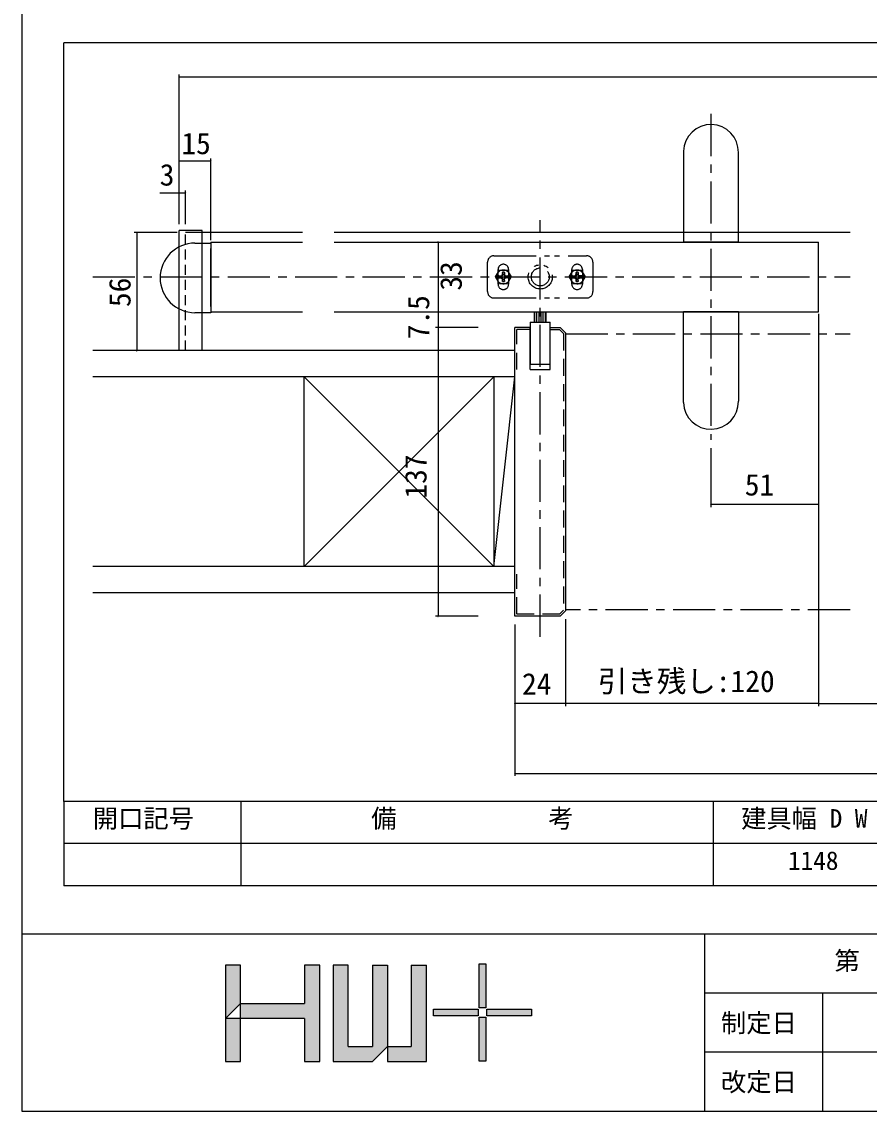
# Model space of a CAD drawing. Units: millimetres, scale not verified. Extents: x -800 to 800, y -554 to 554.
# Drawn here: x -800 to -398, y -554 to -37 of the extents above; entities that cross this region are included whole.
import ezdxf
from ezdxf.enums import TextEntityAlignment as Align

# ---------------------------------------------------------------- set-up
doc = ezdxf.new("R2010")
doc.units = ezdxf.units.MM
doc.header["$LTSCALE"] = 4
for name, pattern in [('CHAIN1', [8, 5, -1, 1, -1]), ('DASHED1', [1.8, 1.2, -0.6]), ('DOUBLE_CHAIN1', [8.8, 5, -1, 0.6, -0.6, 0.6, -1]), ('USER9', [3, 2, -1])]:
    doc.linetypes.add(name, pattern=pattern)
for name, color, linetype, lineweight in [('1-0', 7, 'Continuous', 25), ('1-3_0', 7, 'Continuous', 25), ('2-0', 7, 'Continuous', 25)]:
    doc.layers.add(name, color=color, linetype=linetype, lineweight=lineweight)
doc.styles.add('ＭＳ ゴシック', font='')
doc.styles.get('ＭＳ ゴシック').set_extended_font_data('MS Gothic')

msp = doc.modelspace()

# ---------------------------------------------------------------- linework, layer by layer
at = {"layer": '1-0'}
for p, q in [((152, -47), (-780, -47)), ((152, -47), (-780, -47)), ((-780, -407), (-780, -47)), ((152, -407), (-780, -407)), ((152, -427), (-780, -427)), ((152, -447), (-780, -447)), ((800, -470), (-800, -470)), ((-476, -470), (-476, -554)), ((-476, -470), (-476, -554)), ((800, -498), (-476, -498)), ((-420, -498), (-420, -554)), ((24, -526), (-476, -526)), ((-800, -554), (800, -554))]:
    msp.add_line(p, q, dxfattribs=at)
at = {"layer": '1-3_0'}
for p, q in [((152, -47), (-780, -47)), ((152, -47), (-780, -47)), ((-780, -407), (-780, -47)), ((152, -407), (-780, -407)), ((-696, -407), (-696, -447)), ((-472, -407), (-472, -447)), ((-703.403, -484.7), (-703.403, -530.41)), ((-696.28, -484.7), (-703.403, -484.7)), ((-658.657, -484.7), (-665.78, -484.7)), ((-665.78, -484.7), (-665.78, -502.805)), ((-645.205, -484.7), (-652.328, -484.7)), ((-652.328, -484.7), (-652.328, -530.41)), ((-645.192, -523.158), (-645.192, -484.7)), ((-633.658, -484.708), (-626.549, -484.708)), ((-633.647, -484.7), (-633.647, -523.345)), ((-626.549, -484.709), (-626.549, -530.41)), ((-615.208, -484.709), (-608.02, -484.709)), ((-615.184, -484.709), (-615.184, -523.313)), ((-608.02, -530.41), (-608.02, -484.709)), ((-703.403, -509.941), (-696.267, -502.805)), ((-696.267, -502.805), (-665.78, -502.805)), ((-665.78, -509.941), (-703.403, -509.941)), ((-652.328, -509.958), (-652.328, -510.358)), ((-645.192, -523.345), (-645.192, -509.731)), ((-645.192, -523.345), (-633.647, -523.345)), ((-633.647, -530.41), (-626.551, -523.313)), ((-626.549, -523.313), (-615.184, -523.313)), ((-652.328, -530.41), (-633.647, -530.41)), ((-626.549, -530.41), (-608.02, -530.41))]:
    msp.add_line(p, q, dxfattribs=at)
for points in [[(800, -554), (800, 554), (-800, 554), (-800, -554)], [(152, -407), (-780, -407), (-780, -447)], [(-703.403, -530.41), (-696.267, -530.41), (-696.267, -509.731), (-696.267, -484.7)], [(-665.78, -530.41), (-658.643, -530.41), (-658.643, -509.731), (-658.643, -484.7)], [(-665.78, -509.958), (-665.78, -510.358), (-665.78, -530.41)]]:
    msp.add_lwpolyline(points, dxfattribs=at)
for points in [[(-582.986, -484.01), (-579.826, -484.01), (-579.826, -504.954), (-582.986, -504.954)], [(-604.674, -505.508), (-583.514, -505.508), (-583.514, -508.74), (-604.674, -508.74)], [(-579.298, -505.508), (-558.138, -505.508), (-558.138, -508.74), (-579.298, -508.74)], [(-582.986, -509.383), (-579.826, -509.383), (-579.826, -530.328), (-582.986, -530.328)]]:
    msp.add_lwpolyline(points, close=True, dxfattribs=at)
at = {"layer": '1-3_0', "color": 134}
for points in [[(-703.403, -484.7), (-696.267, -484.7), (-703.403, -509.941), (-696.267, -502.805)], [(-665.78, -530.41), (-658.643, -530.41), (-658.657, -484.7)], [(-665.78, -530.41), (-658.657, -484.7), (-665.78, -484.7)], [(-645.205, -484.7), (-652.328, -484.7), (-652.328, -530.41)], [(-652.328, -530.41), (-645.192, -523.158), (-645.205, -484.7)], [(-626.551, -523.313), (-626.549, -484.709), (-633.647, -484.708)], [(-626.551, -523.313), (-633.647, -484.708), (-633.647, -523.345)], [(-608.02, -530.41), (-608.02, -484.709), (-615.184, -484.709)], [(-608.02, -530.41), (-615.184, -484.709), (-615.184, -523.313)], [(-582.986, -484.01), (-579.826, -484.01), (-582.986, -504.954), (-579.826, -504.954)], [(-696.267, -502.805), (-665.78, -509.958), (-696.267, -509.941)], [(-665.78, -502.805), (-696.267, -502.805), (-665.85, -509.941)], [(-665.78, -502.805), (-665.85, -509.941), (-665.78, -530.41)], [(-583.514, -505.508), (-604.674, -505.508), (-583.514, -508.74), (-604.674, -508.74)], [(-579.298, -505.508), (-558.138, -505.508), (-579.298, -508.74), (-558.138, -508.74)], [(-703.403, -509.941), (-703.403, -530.41), (-696.267, -509.941), (-696.267, -530.41)], [(-582.986, -509.383), (-579.826, -509.383), (-582.986, -530.328), (-579.826, -530.328)], [(-652.328, -530.41), (-633.647, -523.345), (-645.192, -523.158)], [(-652.328, -530.41), (-633.647, -530.41), (-626.551, -523.313)], [(-652.328, -530.41), (-626.551, -523.313), (-633.647, -523.345)], [(-626.549, -523.313), (-626.549, -530.41), (-608.02, -530.41)], [(-608.02, -530.41), (-615.184, -523.313), (-626.549, -523.313)]]:
    msp.add_solid(points, dxfattribs=at)
at = {"layer": '1-3_0'}
for points in [[(-703.403, -484.7), (-696.28, -484.7), (-703.403, -509.941), (-696.267, -502.805)], [(-665.78, -530.41), (-658.643, -530.41), (-658.643, -484.7)], [(-665.78, -530.41), (-658.643, -484.7), (-665.78, -502.805)], [(-665.78, -484.7), (-665.78, -502.805), (-658.657, -484.7)], [(-645.205, -484.7), (-652.328, -484.7), (-652.328, -530.41)], [(-652.328, -530.41), (-645.192, -523.158), (-645.205, -484.7)], [(-626.551, -523.313), (-626.549, -484.708), (-633.647, -484.708)], [(-626.551, -523.313), (-633.647, -484.708), (-633.647, -523.345)], [(-608.02, -530.41), (-608.02, -484.709), (-615.208, -484.709)], [(-608.02, -530.41), (-615.208, -484.709), (-615.184, -523.313)], [(-582.986, -504.954), (-579.826, -504.954), (-582.986, -484.01), (-579.826, -484.01)], [(-696.267, -502.805), (-696.267, -509.731), (-665.85, -509.941)], [(-665.78, -502.805), (-696.267, -502.805), (-665.85, -509.941)], [(-665.78, -502.805), (-665.85, -509.941), (-665.78, -530.41)], [(-604.674, -505.508), (-604.674, -508.74), (-583.514, -505.508), (-583.514, -508.74)], [(-579.298, -505.508), (-579.298, -508.74), (-558.138, -505.508), (-558.138, -508.74)], [(-703.403, -530.41), (-703.403, -509.941), (-696.267, -530.41), (-696.267, -509.731)], [(-582.986, -509.383), (-582.986, -530.328), (-579.826, -509.383), (-579.826, -530.328)], [(-652.328, -530.41), (-633.647, -523.345), (-645.192, -523.158)], [(-652.328, -530.41), (-633.647, -530.41), (-626.551, -523.313)], [(-652.328, -530.41), (-626.551, -523.313), (-633.647, -523.345)], [(-626.551, -523.313), (-626.549, -530.41), (-608.02, -530.41)], [(-608.02, -530.41), (-615.184, -523.313), (-626.551, -523.313)]]:
    msp.add_solid(points, dxfattribs=at)
at = {"layer": '2-0'}
for p, q in [((-725.354, -132.067), (-725.354, -61.959)), ((-314, -63.209), (-725.354, -63.209)), ((-725.354, -133.067), (-725.354, -101.823)), ((-710.354, -103.073), (-725.354, -103.073)), ((-710.354, -140.567), (-710.354, -101.823)), ((-710.354, -138.043), (-710.354, -101.823)), ((-486, -98.452), (-486, -141.567)), ((-460, -141.567), (-460, -99.067)), ((-725.354, -133.067), (-725.354, -117.046)), ((-722.354, -133.067), (-722.354, -117.046)), ((-726.354, -137.067), (-746.697, -137.067)), ((-745.447, -137.067), (-745.447, -193.067)), ((-714.354, -136.067), (-725.354, -136.067)), ((-725.354, -193.067), (-725.354, -136.067)), ((-714.354, -137.067), (-722.354, -137.067)), ((-714.354, -193.067), (-714.354, -136.067)), ((-666.82, -137.067), (-714.354, -137.067)), ((-406.976, -137.067), (-651.82, -137.067)), ((-717.854, -142.043), (-710.354, -142.043)), ((-710.354, -141.567), (-666.82, -141.567)), ((-710.354, -141.567), (-710.354, -175.043)), ((-710.354, -171.567), (-710.354, -144.567)), ((-651.82, -141.567), (-422, -141.567)), ((-602.513, -141.567), (-602.513, -319.067)), ((-460, -141.567), (-486, -141.567)), ((-422, -174.567), (-422, -141.567)), ((-710.354, -172.043), (-710.354, -145.043)), ((-710.354, -175.043), (-717.854, -175.043)), ((-710.354, -174.567), (-666.82, -174.567)), ((-651.82, -174.567), (-422, -174.567)), ((-556.547, -179.241), (-556.547, -174.567)), ((-555.547, -179.241), (-555.547, -174.567)), ((-554.547, -179.241), (-554.547, -174.567)), ((-553.547, -179.241), (-553.547, -174.567)), ((-552.547, -179.241), (-552.547, -174.567)), ((-551.547, -179.241), (-551.547, -174.567)), ((-486, -217.683), (-486, -174.567)), ((-460, -174.567), (-486, -174.567)), ((-460, -174.567), (-460, -217.068)), ((-422, -175.567), (-422, -267.386)), ((-422, -175.567), (-422, -361.796)), ((-558.75, -179.608), (-558.75, -199.608)), ((-558.75, -179.608), (-549.25, -179.608)), ((-549.25, -199.608), (-549.25, -179.608)), ((-583.42, -182.067), (-603.763, -182.067)), ((-566, -319.067), (-566, -182.067)), ((-558.75, -182.067), (-566, -182.067)), ((-558.75, -202.067), (-558.75, -182.067)), ((-549.25, -202.067), (-549.25, -182.067)), ((-604.402, -193.067), (-766.313, -193.067)), ((-725.854, -193.067), (-746.697, -193.067)), ((-566, -193.067), (-670.684, -193.067)), ((-549.25, -199.608), (-558.75, -199.608)), ((-566, -205.567), (-766.313, -205.567)), ((-666, -295.567), (-576, -205.567)), ((-558.75, -202.067), (-549.25, -202.067)), ((-473, -239.379), (-473, -267.386)), ((-422, -266.136), (-473, -266.136)), ((-566, -295.567), (-766.313, -295.567)), ((-566, -308.067), (-766.313, -308.067)), ((-422, -312.147), (-422, -361.796)), ((-583.42, -319.067), (-603.763, -319.067)), ((-566, -323.067), (-566, -361.796)), ((-566, -323.067), (-566, -394.909)), ((-542, -320.567), (-542, -361.796)), ((-542, -320.567), (-542, -361.796)), ((-542, -360.546), (-566, -360.546)), ((-422, -360.546), (-542, -360.546)), ((-422, -360.546), (-318, -360.546)), ((-566, -393.659), (-314, -393.659))]:
    msp.add_line(p, q, dxfattribs=at)
at = {"layer": '2-0', "linetype": 'CHAIN1'}
for p, q in [((-473, -80.756), (-473, -235.379)), ((-554, -328.802), (-554, -131.204)), ((-766.313, -158.067), (-406.976, -158.067)), ((-542, -185.067), (-406.976, -185.067)), ((-406.976, -316.067), (-542, -316.067))]:
    msp.add_line(p, q, dxfattribs=at)
at = {"layer": '2-0', "linetype": 'DASHED1'}
msp.add_line((-722.354, -193.067), (-722.354, -137.067), dxfattribs=at)
at = {"layer": '2-0', "linetype": 'DOUBLE_CHAIN1'}
for p, q in [((-576, -148.067), (-532, -148.067)), ((-579, -165.068), (-579, -151.067)), ((-574, -161.567), (-574, -154.567)), ((-569, -154.567), (-569, -161.567)), ((-539, -161.567), (-539, -154.567)), ((-534, -154.567), (-534, -161.567)), ((-529, -151.067), (-529, -165.068)), ((-572.605, -157.543), (-572.403, -157.744)), ((-572.403, -158.39), (-572.605, -158.592)), ((-572.025, -156.963), (-571.823, -157.164)), ((-571.177, -157.164), (-570.976, -156.963)), ((-570.976, -159.172), (-571.177, -158.97)), ((-570.597, -157.744), (-570.993, -157.56)), ((-570.597, -158.39), (-570.396, -158.592)), ((-537.403, -157.744), (-537.604, -157.543)), ((-537.403, -158.39), (-537.604, -158.592)), ((-537.024, -159.172), (-536.823, -158.97)), ((-536.823, -157.164), (-537.007, -157.56)), ((-535.975, -156.963), (-536.177, -157.164)), ((-536.177, -158.97), (-535.975, -159.172)), ((-535.597, -157.744), (-535.395, -157.543)), ((-576, -168.068), (-532, -168.068))]:
    msp.add_line(p, q, dxfattribs=at)
at = {"layer": '2-0', "linetype": 'USER9'}
for p in [(-565.157, -202.067), (-558.907, -183.067)]:
    msp.add_line(p, (-565.157, -183.067), dxfattribs=at)
at = {"layer": '2-0'}
for points in [[(-722.354, -118.296), (-725.354, -118.296), (-734.437, -118.296)], [(-556.716, -179.608), (-556.716, -174.567), (-551.284, -174.567), (-551.284, -179.608)], [(-549.25, -182.067), (-544.5, -182.067), (-542, -184.567), (-542, -316.567)], [(-666, -295.567), (-666, -205.567), (-576, -295.567)], [(-576, -205.567), (-576, -295.567), (-566, -205.567)], [(-542, -316.567), (-544.5, -319.067), (-566, -319.067)]]:
    msp.add_lwpolyline(points, dxfattribs=at)
at = {"layer": '2-0', "linetype": 'DOUBLE_CHAIN1'}
for points in [[(-575.24, -158.067), (-573.37, -154.829), (-569.63, -154.829), (-567.76, -158.067), (-569.63, -161.306), (-573.37, -161.306)], [(-534.63, -161.306), (-538.37, -161.306), (-540.24, -158.067), (-538.37, -154.829), (-534.63, -154.829), (-532.76, -158.067)], [(-573.667, -157.603), (-572.605, -157.543), (-572.209, -157.358), (-572.008, -157.56), (-572.403, -157.744), (-572.569, -157.74)], [(-571.177, -157.164), (-571.173, -156.998), (-571.036, -155.903), (-570.976, -156.963), (-570.791, -157.358), (-570.993, -157.56)], [(-570.993, -158.575), (-570.597, -158.39), (-570.431, -158.395), (-569.334, -158.532), (-570.396, -158.592), (-570.791, -158.777)], [(-537.569, -157.74), (-538.666, -157.603), (-537.604, -157.543), (-537.209, -157.358), (-537.007, -157.56), (-537.403, -157.744)], [(-536.964, -160.232), (-537.024, -159.172), (-537.209, -158.777), (-537.007, -158.575), (-536.823, -158.97), (-536.827, -159.137)], [(-535.992, -157.56), (-536.177, -157.164), (-536.173, -156.998), (-536.035, -155.903), (-535.975, -156.963), (-535.791, -157.358)]]:
    msp.add_lwpolyline(points, close=True, dxfattribs=at)
for points in [[(-572.008, -158.575), (-572.403, -158.39), (-572.569, -158.395), (-573.667, -158.532)], [(-573.667, -158.532), (-572.605, -158.592), (-572.209, -158.777), (-572.025, -159.172), (-571.965, -160.232), (-571.827, -159.137), (-571.823, -158.97), (-572.025, -159.172)], [(-572.008, -157.56), (-571.823, -157.164), (-571.827, -156.998), (-571.965, -155.903), (-572.025, -156.963), (-572.209, -157.358)], [(-571.823, -158.97), (-572.008, -158.575), (-572.209, -158.777)], [(-570.993, -158.575), (-571.177, -158.97), (-571.173, -159.137), (-571.036, -160.232), (-570.976, -159.172), (-570.791, -158.777)], [(-570.791, -157.358), (-570.396, -157.543), (-569.334, -157.603), (-570.431, -157.74), (-570.597, -157.744), (-570.396, -157.543)], [(-537.007, -158.575), (-537.403, -158.39), (-537.569, -158.395), (-538.666, -158.532), (-537.604, -158.592), (-537.209, -158.777)], [(-537.209, -157.358), (-537.024, -156.963), (-536.964, -155.903), (-536.827, -156.998), (-536.823, -157.164), (-537.024, -156.963)], [(-535.992, -158.575), (-536.177, -158.97), (-536.173, -159.137), (-536.035, -160.232)], [(-536.035, -160.232), (-535.975, -159.172), (-535.791, -158.777), (-535.395, -158.592), (-534.333, -158.532), (-535.431, -158.395), (-535.597, -158.39), (-535.395, -158.592)], [(-535.992, -157.56), (-535.597, -157.744), (-535.431, -157.74), (-534.333, -157.603), (-535.395, -157.543), (-535.791, -157.358)], [(-535.597, -158.39), (-535.992, -158.575), (-535.791, -158.777)]]:
    msp.add_lwpolyline(points, dxfattribs=at)
at = {"layer": '2-0', "linetype": 'USER9'}
for points in [[(-549.25, -183.067), (-544.914, -183.067), (-543, -184.982), (-543, -316.153)], [(-543, -316.153), (-544.914, -318.067), (-565.157, -318.067), (-565.157, -299.067)]]:
    msp.add_lwpolyline(points, dxfattribs=at)
at = {"layer": '2-0', "linetype": 'DOUBLE_CHAIN1'}
for radius in [5.75, 4.25]:
    msp.add_circle((-554, -158.067), radius, dxfattribs=at)
at = {"layer": '2-0'}
for centre, radius, start, end in [((-725.354, -63.209), 0.156, 0, 180), ((-725.354, -63.209), 0.156, 180, 0), ((-473, -98.76), 13.004, 358.64478, 178.64478), ((-725.354, -103.073), 0.156, 0, 180), ((-725.354, -103.073), 0.156, 180, 0), ((-710.354, -103.073), 0.156, 0, 180), ((-710.354, -103.073), 0.156, 0, 180), ((-710.354, -103.073), 0.156, 180, 0), ((-710.354, -103.073), 0.156, 180, 0), ((-725.354, -118.296), 0.156, 0, 180), ((-725.354, -118.296), 0.156, 180, 0), ((-722.354, -118.296), 0.156, 0, 180), ((-722.354, -118.296), 0.156, 180, 0), ((-745.447, -137.067), 0.156, 90, 270), ((-745.447, -137.067), 0.156, 270, 90), ((-717.854, -158.543), 16.5, 90, 180), ((-717.854, -158.543), 16.5, 90, 180), ((-602.513, -141.567), 0.156, 90, 270), ((-602.513, -141.567), 0.156, 270, 90), ((-717.854, -158.543), 16.5, 180, 270), ((-717.854, -158.543), 16.5, 180, 270), ((-602.513, -174.567), 0.156, 90, 270), ((-602.513, -174.567), 0.156, 270, 90), ((-602.513, -182.067), 0.156, 90, 270), ((-602.513, -182.067), 0.156, 270, 90), ((-745.447, -193.067), 0.156, 90, 270), ((-745.447, -193.067), 0.156, 270, 90), ((-473, -217.375), 13.004, 181.35522, 1.35522), ((-473, -266.136), 0.156, 0, 180), ((-473, -266.136), 0.156, 180, 0), ((-422, -266.136), 0.156, 0, 180), ((-422, -266.136), 0.156, 180, 0), ((-602.513, -319.067), 0.156, 90, 270), ((-602.513, -319.067), 0.156, 270, 90), ((-566, -360.546), 0.156, 0, 180), ((-566, -360.546), 0.156, 180, 0), ((-542, -360.546), 0.156, 0, 180), ((-542, -360.546), 0.156, 0, 180), ((-542, -360.546), 0.156, 180, 0), ((-542, -360.546), 0.156, 180, 0), ((-422, -360.546), 0.156, 0, 180), ((-422, -360.546), 0.156, 0, 180), ((-422, -360.546), 0.156, 180, 0), ((-422, -360.546), 0.156, 180, 0), ((-566, -393.659), 0.156, 0, 180), ((-566, -393.659), 0.156, 180, 0)]:
    msp.add_arc(centre, radius, start, end, dxfattribs=at)
at = {"layer": '2-0', "linetype": 'DOUBLE_CHAIN1'}
for centre, radius, start, end in [((-576, -151.067), 3, 90, 180), ((-532, -151.067), 3, 0, 90), ((-571.5, -158.067), 3.25, 142.55059, 142.33573), ((-571.5, -154.567), 2.5, 90, 180), ((-571.5, -154.567), 2.5, 0, 90), ((-536.5, -158.067), 3.25, 142.55059, 142.33573), ((-536.5, -154.567), 2.5, 90, 180), ((-536.5, -154.567), 2.5, 0, 90), ((-571.233, -158.067), 2.478, 169.19486, 190.80514), ((-571.5, -158.067), 1.118, 162.98773, 197.01227), ((-571.5, -158.337), 2.478, 90, 100.80514), ((-571.5, -157.798), 2.478, 259.19486, 270), ((-571.5, -158.067), 1.118, 72.98773, 107.01227), ((-571.5, -158.067), 1.118, 252.98773, 287.01227), ((-571.5, -158.337), 2.478, 79.19486, 90), ((-571.5, -157.798), 2.478, 270, 280.80514), ((-571.5, -158.067), 1.118, 342.98773, 17.01227), ((-571.768, -158.067), 2.478, 349.19486, 10.80514), ((-536.232, -158.067), 2.478, 169.19486, 190.80514), ((-536.5, -158.067), 1.118, 162.98773, 197.01227), ((-536.5, -158.337), 2.478, 90, 100.80514), ((-536.5, -157.798), 2.478, 259.19486, 270), ((-536.5, -158.067), 1.118, 72.98773, 107.01227), ((-536.5, -158.067), 1.118, 252.98773, 287.01227), ((-536.5, -158.337), 2.478, 79.19486, 90), ((-536.5, -157.798), 2.478, 270, 280.80514), ((-536.5, -158.067), 1.118, 342.98773, 17.01227), ((-536.767, -158.067), 2.478, 349.19486, 10.80514), ((-576, -165.068), 3, 180, 270), ((-571.5, -161.567), 2.5, 180, 270), ((-571.5, -161.567), 2.5, 270, 0), ((-536.5, -161.567), 2.5, 180, 270), ((-536.5, -161.567), 2.5, 270, 0), ((-532, -165.068), 3, 270, 0)]:
    msp.add_arc(centre, radius, start, end, dxfattribs=at)

# ---------------------------------------------------------------- texts
at = {"layer": '1-0', "style": 'ＭＳ ゴシック'}
for s, p in [('開口記号', (-766.322, -422.098)), ('備\u3000\u3000\u3000\u3000\u3000\u3000考', (-634.215, -422.098)), ('建具幅 D W', (-458.68, -422.098)), ('1148', (-436.431, -442.098)), ('第\u30001\u3000版', (-414.389, -489.685)), ('制定日', (-468.246, -519.17)), ('改定日', (-468.246, -547.17))]:
    msp.add_text(s, height=8.798, dxfattribs=at).set_placement(p, align=Align.BOTTOM_LEFT)
at = {"layer": '2-0', "style": 'ＭＳ ゴシック'}
for s, p in [('15', (-724.29, -102.906)), ('3', (-734.562, -117.813)), ('51', (-456.936, -264.886)), ('24', (-562.639, -359.426)), ('引き残し:120', (-526.669, -358.173))]:
    msp.add_text(s, height=10.26, dxfattribs=at).set_placement(p, align=Align.BOTTOM_LEFT)
for s, p in [('33', (-588.146, -164.602)), ('56', (-745.311, -172.387)), ('7.5', (-603.598, -187.691)), ('137', (-604.881, -263.288))]:
    msp.add_text(s, height=10.26, rotation=90, dxfattribs=at).set_placement(p, align=Align.BOTTOM_LEFT)

doc.saveas('drawing.dxf')
